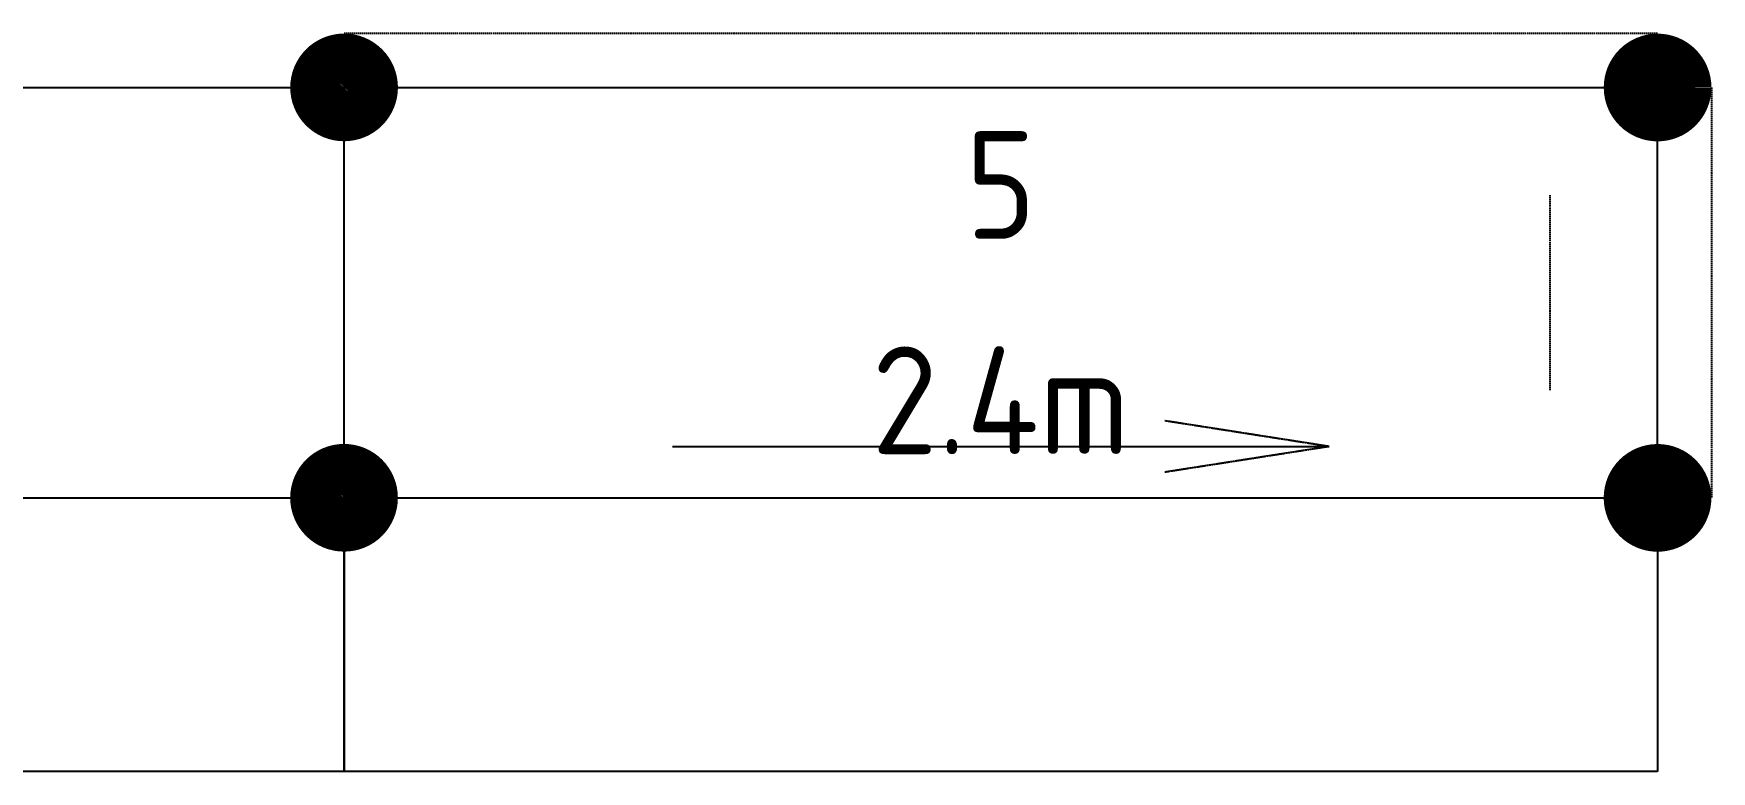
# Model space of a CAD drawing. Header units: millimetres. Extents: x 45959 to 58943, y 20090 to 26810.
# Drawn here: x 55827 to 58943, y 20789 to 22159 of the extents above; entities that cross this region are included whole.
import ezdxf
from ezdxf.enums import TextEntityAlignment as Align

# ---------------------------------------------------------------- set-up
doc = ezdxf.new("R2010")
doc.units = ezdxf.units.MM
doc.linetypes.add('KwikScaf_DASHED', pattern=[3.75, 2.5, -1.25])
doc.linetypes.add('KwikScaf_Line', pattern=[1, 1, 0])
doc.layers.add('KwikScaf Schematic', color=7, linetype='CONTINUOUS')
doc.styles.add('KwikScaf ISO', font='isocp.shx')

msp = doc.modelspace()

# ---------------------------------------------------------------- linework, layer by layer
at = {"layer": 'KwikScaf Schematic', "color": 1, "linetype": 'KwikScaf_DASHED'}
for p, q in [((58842.8, 22159.3), (56403.8, 22159.5)), ((58942.8, 22059.3), (58942.7, 21297.3)), ((58642.8, 21859.3), (58642.7, 21497.3))]:
    msp.add_line(p, q, dxfattribs=at)
at = {"layer": 'KwikScaf Schematic', "color": 1, "linetype": 'KwikScaf_Line'}
for p, q in [((53964.8, 22059.6), (56403.8, 22059.5)), ((56403.7, 21297.5), (56403.8, 22059.5)), ((56403.8, 22059.5), (58842.8, 22059.3)), ((58842.7, 21297.3), (58842.8, 22059.3)), ((58233, 21392.6), (57928.1, 21440.3)), ((57013.5, 21392.7), (58233, 21392.6)), ((58233, 21392.6), (57928.1, 21345)), ((53964.7, 21297.6), (56403.7, 21297.5)), ((56403.7, 21297.5), (56403.7, 20789.5)), ((56403.7, 21297.5), (58842.7, 21297.3)), ((56403.7, 20789.5), (56403.7, 21297.5)), ((58842.7, 21297.3), (58842.7, 20789.3)), ((56403.7, 20789.5), (53964.7, 20789.6)), ((58842.7, 20789.3), (56403.7, 20789.5))]:
    msp.add_line(p, q, dxfattribs=at)
for points in [[(56403.8, 22109.5, 100, 100, -0.198912), (56439.1, 22094.8, 100, 100, -0.198912), (56453.8, 22059.5, 100, 100, -0.198912), (56439.1, 22024.1, 100, 100, -0.198912), (56403.8, 22009.5, 100, 100, -0.198912), (56368.4, 22024.1, 100, 100, -0.198912), (56353.8, 22059.5, 100, 100, -0.198912), (56368.4, 22094.8, 100, 100, -0.198912)], [(56403.8, 22109.5, 100, 100, -0.198912), (56439.1, 22094.8, 100, 100, -0.198912), (56453.8, 22059.5, 100, 100, -0.198912), (56439.1, 22024.1, 100, 100, -0.198912), (56403.8, 22009.5, 100, 100, -0.198912), (56368.4, 22024.1, 100, 100, -0.198912), (56353.8, 22059.5, 100, 100, -0.198912), (56368.4, 22094.8, 100, 100, -0.198912)], [(58842.8, 22109.3, 100, 100, -0.198912), (58878.1, 22094.7, 100, 100, -0.198912), (58892.8, 22059.3, 100, 100, -0.198912), (58878.1, 22024, 100, 100, -0.198912), (58842.8, 22009.3, 100, 100, -0.198912), (58807.4, 22024, 100, 100, -0.198912), (58792.8, 22059.3, 100, 100, -0.198912), (58807.4, 22094.7, 100, 100, -0.198912)], [(56403.7, 21347.5, 100, 100, -0.198912), (56439.1, 21332.8, 100, 100, -0.198912), (56453.7, 21297.5, 100, 100, -0.198912), (56439.1, 21262.1, 100, 100, -0.198912), (56403.7, 21247.5, 100, 100, -0.198912), (56368.4, 21262.1, 100, 100, -0.198912), (56353.7, 21297.5, 100, 100, -0.198912), (56368.4, 21332.8, 100, 100, -0.198912)], [(58842.7, 21347.3, 100, 100, -0.198912), (58878.1, 21332.7, 100, 100, -0.198912), (58892.7, 21297.3, 100, 100, -0.198912), (58878.1, 21262, 100, 100, -0.198912), (58842.7, 21247.3, 100, 100, -0.198912), (58807.4, 21262, 100, 100, -0.198912), (58792.7, 21297.3, 100, 100, -0.198912), (58807.4, 21332.7, 100, 100, -0.198912)]]:
    msp.add_lwpolyline(points, format="xyseb", close=True, dxfattribs=at)
at = {"layer": 'KwikScaf Schematic', "color": 1, "linetype": 'KwikScaf_Line', "const_width": 100}
msp.add_lwpolyline([(56403.7, 21347.5, -0.198912), (56439.1, 21332.8, -0.198912), (56453.7, 21297.5, -0.198912), (56439.1, 21262.1, -0.198912), (56403.7, 21247.5, -0.198912), (56368.4, 21262.1, -0.198912), (56353.7, 21297.5, -0.198912), (56368.4, 21332.8, -0.198912)], format="xyb", close=True, dxfattribs=at)

# ---------------------------------------------------------------- texts
at = {"layer": 'KwikScaf Schematic', "style": 'KwikScaf ISO'}
for s, p in [('5', (57623.3, 21878.4)), ('2.4m', (57623.2, 21478.4))]:
    msp.add_text(s, height=200, rotation=359.9963, dxfattribs=at).set_placement(p, align=Align.MIDDLE_CENTER)

doc.saveas('drawing.dxf')
